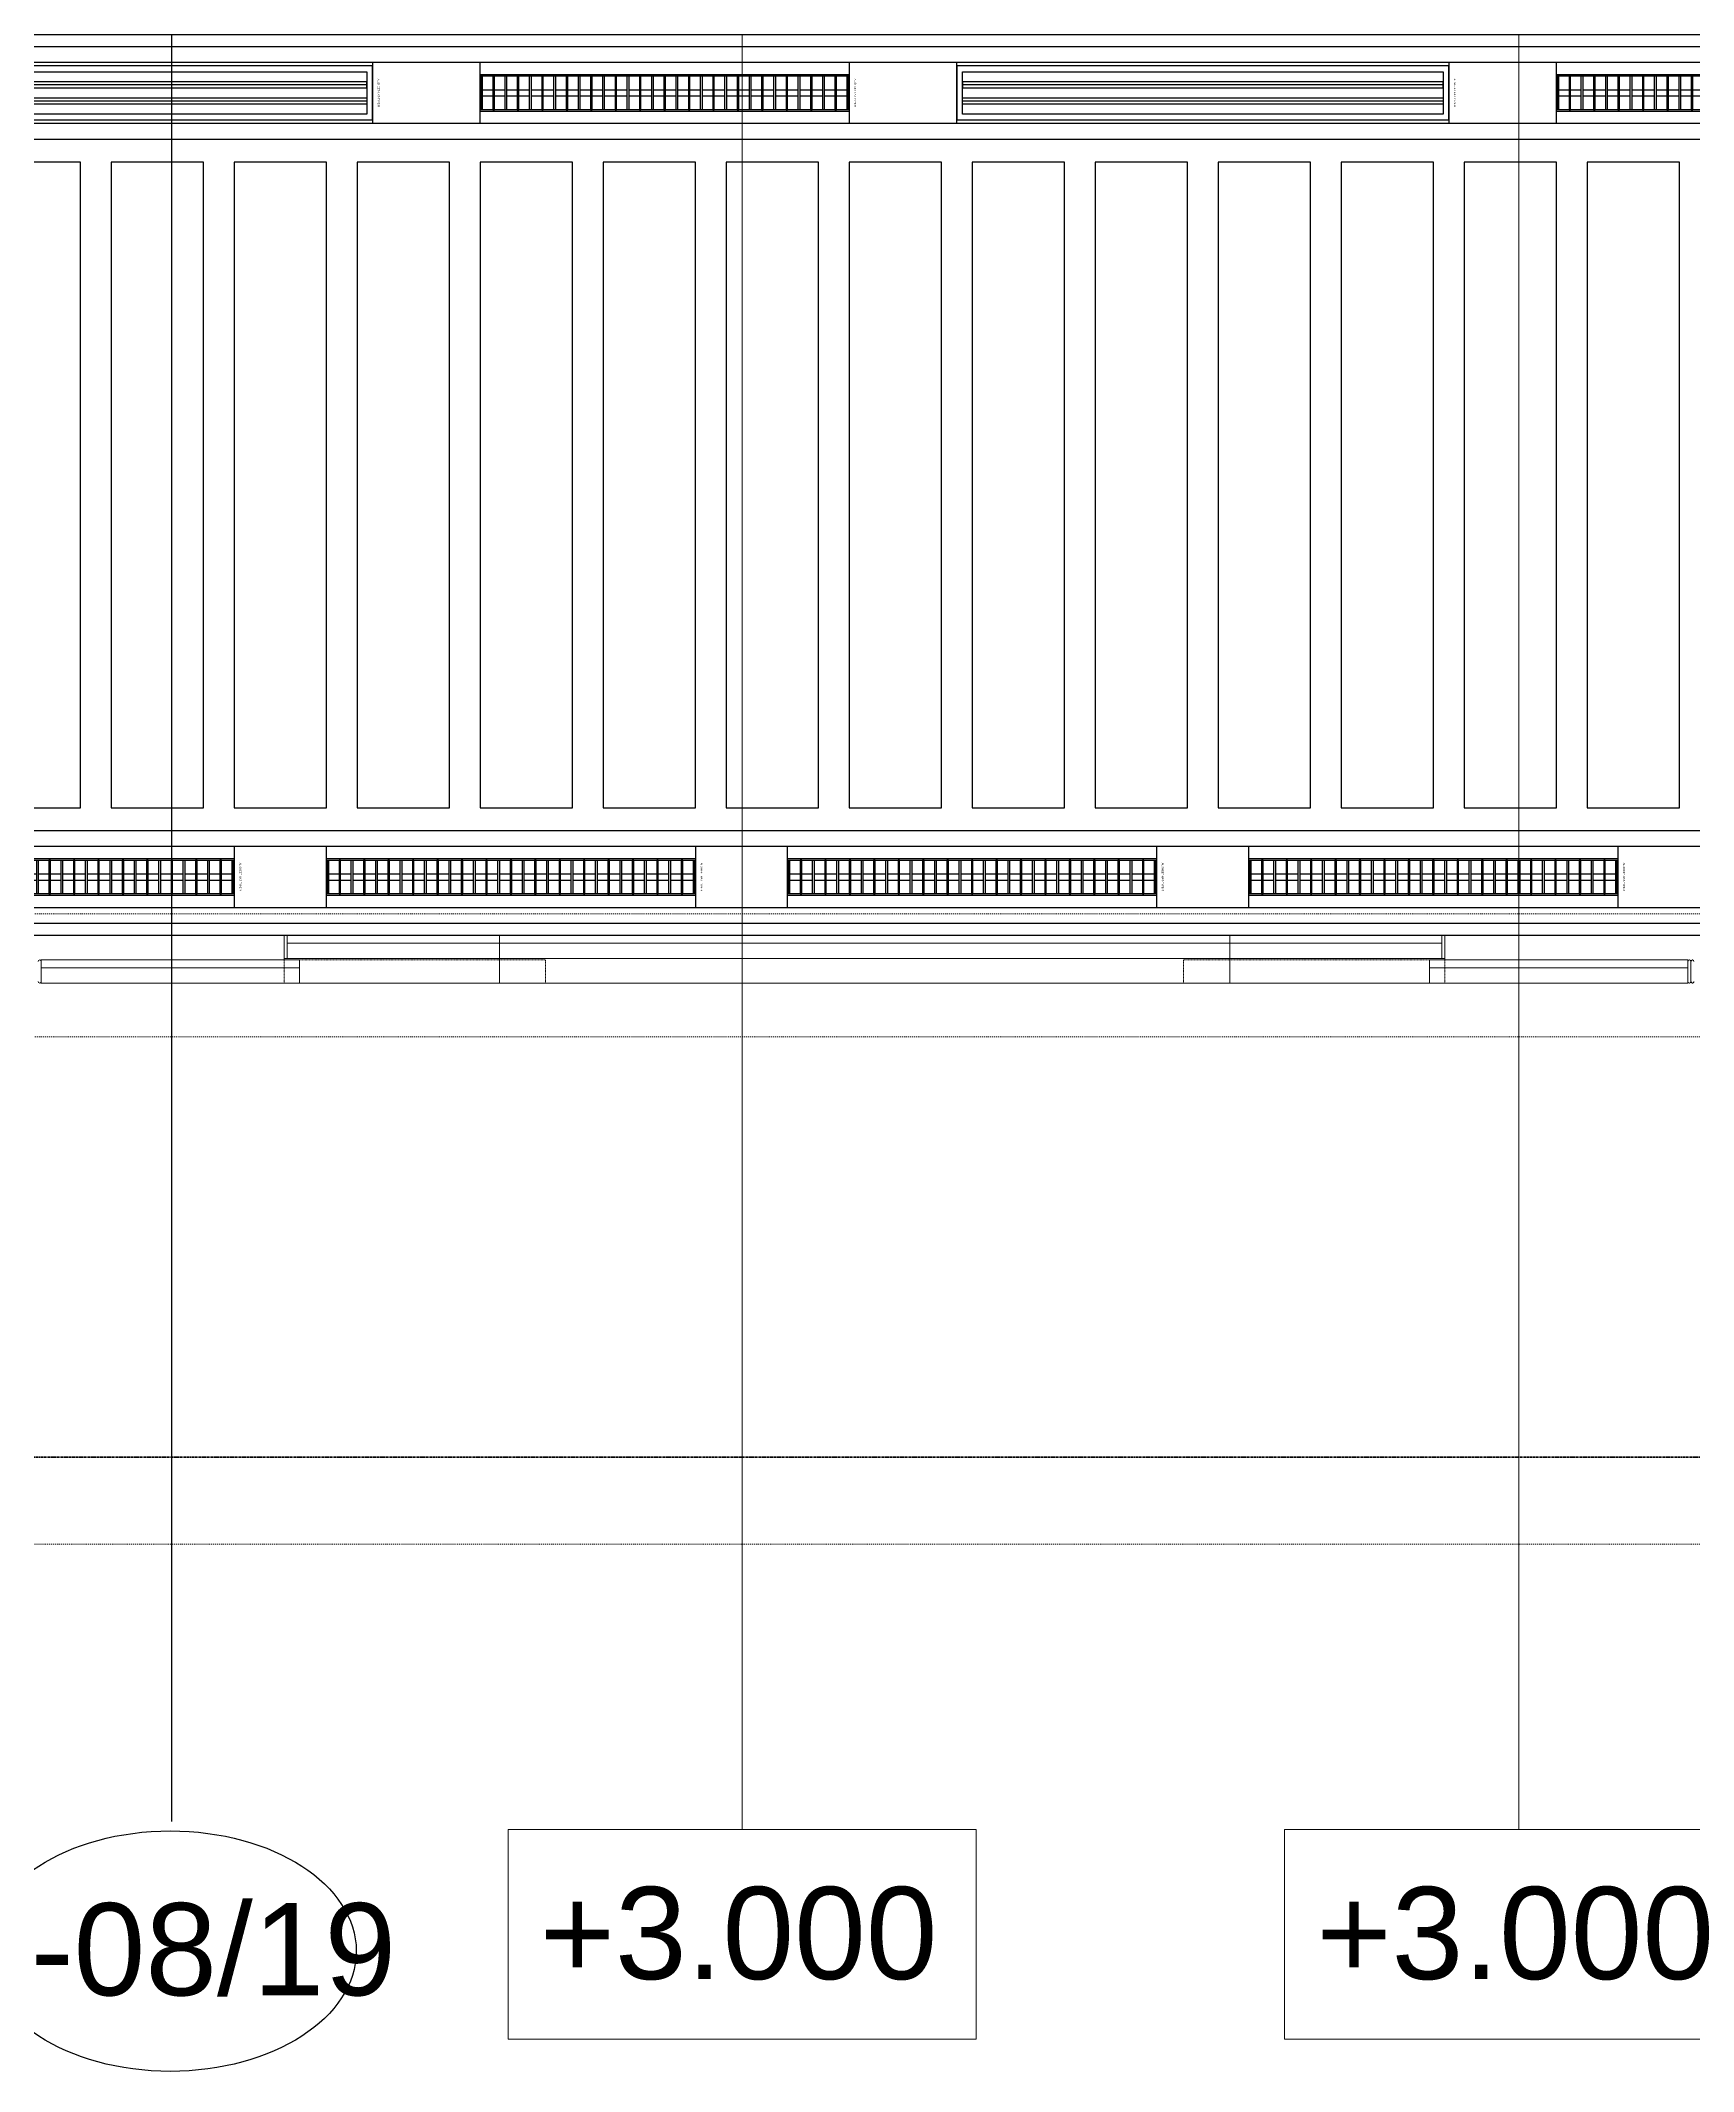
# Model space of a CAD drawing. Header units: millimetres. Extents: x -853228 to -744682, y -17776 to 32484.
# Drawn here: x -830362 to -824987, y -3595 to 3009 of the extents above; entities that cross this region are included whole.
import ezdxf
from ezdxf.enums import TextEntityAlignment as Align
from ezdxf.xclip import XClip

# ---------------------------------------------------------------- set-up
doc = ezdxf.new("R2010")
doc.units = ezdxf.units.MM
doc.header["$XCLIPFRAME"] = 0
for name, pattern in [('DASH', [6.35, 3.175, -3.175]), ('DPA_Grid _ Level 100', [10, 5.5, -1.6, 1.3, -1.6]), ('DPA_Hidden 500', [1.4, 0.8, -0.6])]:
    doc.linetypes.add(name, pattern=pattern)
for name, color, linetype in [('000 - WIPEOUT', 250, 'Continuous'), ('001 - ASCESSORIES', 251, 'Continuous'), ('008 - LIGHTING', 1, 'Continuous'), ('A04_TUBE SERIES', 2, 'Continuous'), ('A11_ALU.SOLID SHEET', 2, 'Continuous')]:
    doc.layers.add(name, color=color, linetype=linetype)
for name, color, linetype, lineweight in [('A-ANNO-NOTE', 3, 'Continuous', 25), ('A-GENM', 1, 'Continuous', 9), ('A-GENM-HDLN', 2, 'DPA_Hidden 500', 9), ('G-ANNO-SECL', 3, 'Continuous', 9), ('G-ANNO-TEXT', 3, 'Continuous', 9), ('Q-SPCQ', 2, 'Continuous', 9), ('Q-SPCQ-HDLN', 2, 'DASH', 9)]:
    doc.layers.add(name, color=color, linetype=linetype, lineweight=lineweight)
doc.styles.add('Arial_2', font='arial.ttf', dxfattribs={"height": 300})

# ---------------------------------------------------------------- blocks, each defined once
blk = doc.blocks.new('DPA_Speciality_PlatformScreenDoor - Length_135300-12767973-4281-01 ENLARGED LOWER PLATFORM LEVEL - REFLECTED CEILING PLAN - SHEET 2')
at = {"layer": 'A-GENM'}
for p, q in [((108462.5, -250), (108264.7, -250)), ((108264.7, -250), (108462.5, -250)), ((108357.5, -250), (108267.5, -250)), ((108267.5, -250), (108357.5, -250)), ((108367.5, -250), (108457.5, -250)), ((108457.5, -250), (108367.5, -250)), ((112837.5, -250), (113035.3, -250)), ((113035.3, -250), (112837.5, -250)), ((112932.5, -250), (112842.5, -250)), ((112842.5, -250), (112932.5, -250)), ((112942.5, -250), (113032.5, -250)), ((113032.5, -250), (112942.5, -250)), ((109015.3, -330), (109139.1, -330)), ((109025.9, -330), (109079, -330)), ((109075.4, -330), (109128.5, -330)), ((110615.3, -330), (110739.1, -330)), ((110625.9, -330), (110679, -330)), ((110675.4, -330), (110728.5, -330))]:
    blk.add_line(p, q, dxfattribs=at)
at = {"layer": 'A-GENM-HDLN'}
for p, q in [((108762.5, -175), (108762.5, -250)), ((108762.5, -175), (109612.5, -175)), ((109612.5, -250), (109612.5, -175)), ((111687.5, -250), (111687.5, -175)), ((112537.5, -175), (111687.5, -175)), ((112537.5, -175), (112537.5, -250)), ((108762.5, -250), (109612.5, -250)), ((112537.5, -250), (111687.5, -250))]:
    blk.add_line(p, q, dxfattribs=at)
at = {"layer": 'Q-SPCQ', "linetype": 'DASH', "lineweight": 9}
blk.add_line((61742.7, 1650), (132340.1, 1650), dxfattribs=at)
at = {"layer": 'Q-SPCQ'}
for p, q in [((107962.5, -245), (107962.5, -180)), ((107962.5, -180), (107962.5, -245)), ((107962.5, -180), (107962.5, -245)), ((107962.5, -245), (107962.5, -180)), ((108812.5, -175), (107972.5, -175)), ((107972.5, -175), (108812.5, -175)), ((107972.5, -175), (107972.5, -225)), ((107972.5, -175), (107972.5, -225)), ((107972.5, -245), (107972.5, -180)), ((107972.5, -180), (107972.5, -245)), ((108002.5, -175), (108782.5, -175)), ((108782.5, -175), (108002.5, -175)), ((108782.5, -175), (108002.5, -175)), ((108002.5, -175), (108782.5, -175)), ((108762.5, -175), (109462.5, -175)), ((108812.5, -225), (108812.5, -175)), ((108812.5, -175), (108812.5, -225)), ((109462.5, -175), (109462.5, -330)), ((109462.5, -175), (111837.5, -175)), ((109462.5, -330), (109462.5, -175)), ((109462.5, -200), (109462.5, -175.9)), ((109462.5, -175.9), (109462.5, -200)), ((111837.5, -175), (111837.5, -330)), ((111837.5, -175), (112537.5, -175)), ((111837.5, -330), (111837.5, -175)), ((111837.5, -200), (111837.5, -175.9)), ((111837.5, -175.9), (111837.5, -200)), ((112487.5, -175), (113327.5, -175)), ((113327.5, -175), (112487.5, -175)), ((112487.5, -175), (112487.5, -225)), ((112487.5, -225), (112487.5, -175)), ((113297.5, -175), (112517.5, -175)), ((112517.5, -175), (113297.5, -175)), ((112517.5, -175), (113297.5, -175)), ((113297.5, -175), (112517.5, -175)), ((113327.5, -225), (113327.5, -175)), ((113327.5, -225), (113327.5, -175)), ((113327.5, -180), (113327.5, -245)), ((113327.5, -245), (113327.5, -180)), ((107972.5, -225), (108812.5, -225)), ((108812.5, -225), (107972.5, -225)), ((107972.5, -250), (107972.5, -225)), ((107972.5, -225), (107972.5, -250)), ((108812.5, -225), (107972.5, -225)), ((107972.5, -225), (107972.5, -250)), ((107972.5, -250), (107972.5, -225)), ((107972.5, -225), (108812.5, -225)), ((108812.5, -225), (107972.5, -225)), ((107972.5, -225), (108812.5, -225)), ((107972.5, -250), (108812.5, -250)), ((108812.5, -250), (107972.5, -250)), ((107972.5, -250), (108812.5, -250)), ((108812.5, -250), (107972.5, -250)), ((108782.5, -225), (108002.5, -225)), ((108002.5, -225), (108782.5, -225)), ((108002.5, -225), (108782.5, -225)), ((108782.5, -225), (108002.5, -225)), ((108762.5, -225), (108022.5, -225)), ((108022.5, -225), (108762.5, -225)), ((108762.5, -225), (108022.5, -225)), ((108022.5, -225), (108762.5, -225)), ((108762.5, -250), (108022.5, -250)), ((108022.5, -250), (108762.5, -250)), ((108762.5, -250), (108022.5, -250)), ((108022.5, -250), (108762.5, -250)), ((108762.5, -305), (108762.5, -250)), ((108762.5, -250), (108762.5, -330)), ((108772.5, -255), (108762.5, -255)), ((108762.5, -255), (108762.5, -330)), ((108762.5, -330), (108762.5, -255)), ((108762.5, -255), (108772.5, -255)), ((108772.5, -330), (108772.5, -255)), ((108772.5, -255), (108772.5, -330)), ((109462.5, -255), (108772.5, -255)), ((108772.5, -255), (109462.5, -255)), ((108772.5, -255), (108772.5, -305)), ((108772.5, -255), (108772.5, -305)), ((108812.5, -225), (108812.5, -250)), ((108812.5, -225), (108812.5, -250)), ((108812.5, -250), (108812.5, -225)), ((108812.5, -225), (108812.5, -250)), ((108822.5, -255), (109402.5, -255)), ((109402.5, -255), (108822.5, -255)), ((109412.5, -255), (108822.5, -255)), ((108822.5, -255), (109412.5, -255)), ((109462.5, -305), (109462.5, -200)), ((109462.5, -200), (109462.5, -305)), ((111837.5, -255), (109462.5, -255)), ((109462.5, -255), (111837.5, -255)), ((109462.5, -255), (109462.5, -305)), ((109462.5, -255), (109462.5, -305)), ((109462.5, -305), (109462.5, -255)), ((109462.5, -255), (109462.5, -305)), ((111787.5, -255), (109512.5, -255)), ((109512.5, -255), (111787.5, -255)), ((109522.5, -255), (111777.5, -255)), ((111777.5, -255), (109522.5, -255)), ((111837.5, -305), (111837.5, -200)), ((111837.5, -200), (111837.5, -305)), ((111837.5, -255), (112527.5, -255)), ((112527.5, -255), (111837.5, -255)), ((111837.5, -255), (111837.5, -305)), ((111837.5, -305), (111837.5, -255)), ((111837.5, -305), (111837.5, -255)), ((111837.5, -255), (111837.5, -305)), ((111887.5, -255), (112477.5, -255)), ((112477.5, -255), (111887.5, -255)), ((112477.5, -255), (111897.5, -255)), ((111897.5, -255), (112477.5, -255)), ((113327.5, -225), (112487.5, -225)), ((112487.5, -225), (113327.5, -225)), ((112487.5, -250), (112487.5, -225)), ((112487.5, -250), (112487.5, -225)), ((113327.5, -225), (112487.5, -225)), ((112487.5, -225), (112487.5, -250)), ((112487.5, -250), (112487.5, -225)), ((112487.5, -225), (113327.5, -225)), ((112487.5, -225), (113327.5, -225)), ((113327.5, -225), (112487.5, -225)), ((113327.5, -250), (112487.5, -250)), ((112487.5, -250), (113327.5, -250)), ((112487.5, -250), (113327.5, -250)), ((113327.5, -250), (112487.5, -250)), ((112517.5, -225), (113297.5, -225)), ((113297.5, -225), (112517.5, -225)), ((113297.5, -225), (112517.5, -225)), ((112517.5, -225), (113297.5, -225)), ((112527.5, -255), (112527.5, -330)), ((112537.5, -255), (112527.5, -255)), ((112527.5, -255), (112537.5, -255)), ((112527.5, -330), (112527.5, -255)), ((112527.5, -305), (112527.5, -255)), ((112527.5, -305), (112527.5, -255)), ((112537.5, -225), (113277.5, -225)), ((113277.5, -225), (112537.5, -225)), ((112537.5, -225), (113277.5, -225)), ((113277.5, -225), (112537.5, -225)), ((112537.5, -250), (113277.5, -250)), ((113277.5, -250), (112537.5, -250)), ((112537.5, -250), (113277.5, -250)), ((113277.5, -250), (112537.5, -250)), ((112537.5, -330), (112537.5, -250)), ((112537.5, -250), (112537.5, -305)), ((112537.5, -330), (112537.5, -255)), ((112537.5, -255), (112537.5, -330)), ((113327.5, -225), (113327.5, -250)), ((113327.5, -250), (113327.5, -225)), ((113327.5, -250), (113327.5, -225)), ((113327.5, -225), (113327.5, -250)), ((108762.5, -329.1), (108762.5, -305)), ((108762.5, -330), (109462.5, -330)), ((108762.5, -330), (108772.5, -330)), ((108772.5, -330), (108762.5, -330)), ((109462.5, -305), (108772.5, -305)), ((108772.5, -305), (109452.5, -305)), ((108772.5, -305), (108772.5, -330)), ((108772.5, -305), (108772.5, -330)), ((108772.5, -305), (109452.5, -305)), ((109452.5, -305), (108772.5, -305)), ((108772.5, -330), (108772.5, -305)), ((108772.5, -305), (108772.5, -330)), ((109462.5, -305), (108772.5, -305)), ((108772.5, -305), (109462.5, -305)), ((109452.5, -330), (108772.5, -330)), ((108772.5, -330), (109462.5, -330)), ((108772.5, -330), (109452.5, -330)), ((109452.5, -330), (108772.5, -330)), ((109402.5, -305), (108822.5, -305)), ((108822.5, -305), (109402.5, -305)), ((109402.5, -305), (108822.5, -305)), ((108822.5, -305), (109402.5, -305)), ((109412.5, -305), (108822.5, -305)), ((108822.5, -305), (109412.5, -305)), ((108822.5, -305), (109402.5, -305)), ((109402.5, -305), (108822.5, -305)), ((109402.5, -330), (108822.5, -330)), ((108822.5, -330), (109402.5, -330)), ((109402.5, -330), (108822.5, -330)), ((108822.5, -330), (109402.5, -330)), ((109452.5, -305), (109462.5, -305)), ((109462.5, -330), (109452.5, -330)), ((109462.5, -329.1), (109462.5, -305)), ((111837.5, -305), (109462.5, -305)), ((109462.5, -305), (109472.5, -305)), ((109462.5, -330), (109462.5, -305)), ((109462.5, -305), (109462.5, -330)), ((111837.5, -305), (109462.5, -305)), ((109462.5, -305), (111837.5, -305)), ((109462.5, -305), (109462.5, -329.1)), ((109462.5, -330), (109462.5, -305)), ((109462.5, -305), (109462.5, -330)), ((109462.5, -330), (111837.5, -330)), ((109472.5, -330), (109462.5, -330)), ((109462.5, -330), (111837.5, -330)), ((109472.5, -305), (111827.5, -305)), ((109472.5, -305), (111827.5, -305)), ((111827.5, -305), (109472.5, -305)), ((111827.5, -330), (109472.5, -330)), ((109472.5, -330), (111827.5, -330)), ((111827.5, -330), (109472.5, -330)), ((111787.5, -305), (109512.5, -305)), ((109512.5, -305), (111787.5, -305)), ((111777.5, -305), (109522.5, -305)), ((109522.5, -305), (111777.5, -305)), ((111777.5, -305), (109522.5, -305)), ((109522.5, -305), (111777.5, -305)), ((109522.5, -305), (111777.5, -305)), ((111777.5, -305), (109522.5, -305)), ((111777.5, -330), (109522.5, -330)), ((109522.5, -330), (111777.5, -330)), ((111777.5, -330), (109522.5, -330)), ((109522.5, -330), (111777.5, -330)), ((111827.5, -305), (111837.5, -305)), ((111837.5, -330), (111827.5, -330)), ((111837.5, -329.1), (111837.5, -305)), ((111837.5, -305), (111847.5, -305)), ((112527.5, -305), (111837.5, -305)), ((111837.5, -305), (111837.5, -330)), ((111837.5, -330), (111837.5, -305)), ((111837.5, -305), (112527.5, -305)), ((112527.5, -305), (111837.5, -305)), ((111837.5, -305), (111837.5, -329.1)), ((111837.5, -330), (111837.5, -305)), ((111837.5, -305), (111837.5, -330)), ((111837.5, -330), (112537.5, -330)), ((111837.5, -330), (112527.5, -330)), ((111847.5, -330), (111837.5, -330)), ((111847.5, -305), (112527.5, -305)), ((112527.5, -305), (111847.5, -305)), ((111847.5, -305), (112527.5, -305)), ((112527.5, -330), (111847.5, -330)), ((112527.5, -330), (111847.5, -330)), ((111847.5, -330), (112527.5, -330)), ((111887.5, -305), (112477.5, -305)), ((112477.5, -305), (111887.5, -305)), ((111897.5, -305), (112477.5, -305)), ((112477.5, -305), (111897.5, -305)), ((111897.5, -305), (112477.5, -305)), ((112477.5, -305), (111897.5, -305)), ((112477.5, -305), (111897.5, -305)), ((111897.5, -305), (112477.5, -305)), ((111897.5, -330), (112477.5, -330)), ((112477.5, -330), (111897.5, -330)), ((111897.5, -330), (112477.5, -330)), ((112477.5, -330), (111897.5, -330)), ((112527.5, -330), (112527.5, -305)), ((112527.5, -330), (112527.5, -305)), ((112527.5, -305), (112527.5, -330)), ((112527.5, -330), (112527.5, -305)), ((112527.5, -330), (112537.5, -330)), ((112537.5, -330), (112527.5, -330)), ((112537.5, -305), (112537.5, -329.1))]:
    blk.add_line(p, q, dxfattribs=at)
for centre, start, end in [((107957.5, -180), 0, 180), ((107957.5, -180), 60, 120), ((107957.5, -180), 360, 30), ((107967.5, -180), 0, 180), ((107967.5, -180), 150, 180), ((107967.5, -180), 60, 120), ((107967.5, -180), 0, 45), ((113332.5, -180), 0, 180), ((113332.5, -180), 135, 180), ((107957.5, -245), 180, 0), ((107957.5, -245), 240, 300), ((107957.5, -245), 330, 0), ((107967.5, -245), 180, 210), ((107967.5, -245), 180, 360), ((107967.5, -245), 240, 300), ((107967.5, -245), 330, 360), ((113332.5, -245), 180, 210), ((113332.5, -245), 180, 0)]:
    blk.add_arc(centre, 5, start, end, dxfattribs=at)
at = {"layer": 'Q-SPCQ-HDLN'}
for p, q in [((132340.1, 0), (61742.7, 0)), ((132340.1, -330), (61742.7, -330)), ((132340.1, -400), (61742.7, -400))]:
    blk.add_line(p, q, dxfattribs=at)
blk = doc.blocks.new('Ceiling Tags - Ceiling Tags-9510765-4281-01 ENLARGED LOWER PLATFORM LEVEL - REFLECTED CEILING PLAN - SHEET 2')
at = {"layer": 'A-ANNO-NOTE'}
blk.add_ellipse((0, 0), major_axis=(6.049, 0), ratio=0.646436, dxfattribs=at)
blk = doc.blocks.new('DPA_Speciality_PlatformScreenDoor - Length_135300-12767973-4180-01 LOWER PLATFORM LEVEL - REFLECTED CEILING PLAN')
at = {"layer": 'A-GENM'}
for p, q in [((108357.5, -250), (108267.5, -250)), ((108267.5, -250), (108357.5, -250)), ((108462.5, -250), (108272.4, -250)), ((108272.4, -250), (108462.5, -250)), ((108367.5, -250), (108457.5, -250)), ((108457.5, -250), (108367.5, -250)), ((112837.5, -250), (113027.6, -250)), ((113027.6, -250), (112837.5, -250)), ((112932.5, -250), (112842.5, -250)), ((112842.5, -250), (112932.5, -250)), ((112942.5, -250), (113032.5, -250)), ((113032.5, -250), (112942.5, -250)), ((109015.3, -330), (109139.1, -330)), ((109025.9, -330), (109079, -330)), ((109075.4, -330), (109128.5, -330)), ((110615.3, -330), (110739.1, -330)), ((110625.9, -330), (110679, -330)), ((110675.4, -330), (110728.5, -330))]:
    blk.add_line(p, q, dxfattribs=at)
at = {"layer": 'A-GENM-HDLN'}
for p, q in [((108762.5, -175), (108762.5, -250)), ((108762.5, -175), (109612.5, -175)), ((109612.5, -250), (109612.5, -175)), ((111687.5, -250), (111687.5, -175)), ((112537.5, -175), (111687.5, -175)), ((112537.5, -175), (112537.5, -250)), ((108762.5, -250), (109612.5, -250)), ((112537.5, -250), (111687.5, -250))]:
    blk.add_line(p, q, dxfattribs=at)
at = {"layer": 'Q-SPCQ', "linetype": 'DASH'}
blk.add_line((1000, 1650), (134300, 1650), dxfattribs=at)
at = {"layer": 'Q-SPCQ'}
for p, q in [((107962.5, -245), (107962.5, -180)), ((107962.5, -180), (107962.5, -245)), ((107962.5, -180), (107962.5, -245)), ((107962.5, -245), (107962.5, -180)), ((108812.5, -175), (107972.5, -175)), ((107972.5, -175), (108812.5, -175)), ((107972.5, -175), (107972.5, -225)), ((107972.5, -175), (107972.5, -225)), ((107972.5, -245), (107972.5, -180)), ((107972.5, -180), (107972.5, -245)), ((108002.5, -175), (108782.5, -175)), ((108782.5, -175), (108002.5, -175)), ((108782.5, -175), (108002.5, -175)), ((108002.5, -175), (108782.5, -175)), ((108762.5, -175), (109462.5, -175)), ((108812.5, -225), (108812.5, -175)), ((108812.5, -175), (108812.5, -225)), ((109462.5, -175), (109462.5, -330)), ((109462.5, -175), (111837.5, -175)), ((109462.5, -330), (109462.5, -175)), ((109462.5, -200), (109462.5, -187.5)), ((109462.5, -187.5), (109462.5, -200)), ((111837.5, -175), (111837.5, -330)), ((111837.5, -175), (112537.5, -175)), ((111837.5, -330), (111837.5, -175)), ((111837.5, -200), (111837.5, -187.5)), ((111837.5, -187.5), (111837.5, -200)), ((112487.5, -175), (113327.5, -175)), ((113327.5, -175), (112487.5, -175)), ((112487.5, -175), (112487.5, -225)), ((112487.5, -225), (112487.5, -175)), ((113297.5, -175), (112517.5, -175)), ((112517.5, -175), (113297.5, -175)), ((112517.5, -175), (113297.5, -175)), ((113297.5, -175), (112517.5, -175)), ((113327.5, -225), (113327.5, -175)), ((113327.5, -225), (113327.5, -175)), ((113327.5, -180), (113327.5, -245)), ((113327.5, -245), (113327.5, -180)), ((107972.5, -225), (108812.5, -225)), ((108812.5, -225), (107972.5, -225)), ((107972.5, -250), (107972.5, -225)), ((107972.5, -225), (107972.5, -250)), ((108812.5, -225), (107972.5, -225)), ((107972.5, -225), (107972.5, -250)), ((107972.5, -250), (107972.5, -225)), ((107972.5, -225), (108812.5, -225)), ((108812.5, -225), (107972.5, -225)), ((107972.5, -225), (108812.5, -225)), ((107972.5, -250), (108812.5, -250)), ((108812.5, -250), (107972.5, -250)), ((107972.5, -250), (108812.5, -250)), ((108812.5, -250), (107972.5, -250)), ((108782.5, -225), (108002.5, -225)), ((108002.5, -225), (108782.5, -225)), ((108002.5, -225), (108782.5, -225)), ((108782.5, -225), (108002.5, -225)), ((108762.5, -225), (108022.5, -225)), ((108022.5, -225), (108762.5, -225)), ((108762.5, -225), (108022.5, -225)), ((108022.5, -225), (108762.5, -225)), ((108762.5, -250), (108022.5, -250)), ((108022.5, -250), (108762.5, -250)), ((108762.5, -250), (108022.5, -250)), ((108022.5, -250), (108762.5, -250)), ((108762.5, -305), (108762.5, -250)), ((108762.5, -250), (108762.5, -330)), ((108772.5, -255), (108762.5, -255)), ((108762.5, -255), (108762.5, -330)), ((108762.5, -330), (108762.5, -255)), ((108762.5, -255), (108772.5, -255)), ((108772.5, -330), (108772.5, -255)), ((108772.5, -255), (108772.5, -330)), ((109462.5, -255), (108772.5, -255)), ((108772.5, -255), (109462.5, -255)), ((108772.5, -255), (108772.5, -305)), ((108772.5, -255), (108772.5, -305)), ((108812.5, -225), (108812.5, -250)), ((108812.5, -225), (108812.5, -250)), ((108812.5, -250), (108812.5, -225)), ((108812.5, -225), (108812.5, -250)), ((108822.5, -255), (109402.5, -255)), ((109402.5, -255), (108822.5, -255)), ((109412.5, -255), (108822.5, -255)), ((108822.5, -255), (109412.5, -255)), ((109462.5, -305), (109462.5, -200)), ((109462.5, -200), (109462.5, -305)), ((111837.5, -255), (109462.5, -255)), ((109462.5, -255), (111837.5, -255)), ((109462.5, -255), (109462.5, -305)), ((109462.5, -255), (109462.5, -305)), ((109462.5, -305), (109462.5, -255)), ((109462.5, -255), (109462.5, -305)), ((111787.5, -255), (109512.5, -255)), ((109512.5, -255), (111787.5, -255)), ((109522.5, -255), (111777.5, -255)), ((111777.5, -255), (109522.5, -255)), ((111837.5, -305), (111837.5, -200)), ((111837.5, -200), (111837.5, -305)), ((111837.5, -255), (112527.5, -255)), ((112527.5, -255), (111837.5, -255)), ((111837.5, -255), (111837.5, -305)), ((111837.5, -305), (111837.5, -255)), ((111837.5, -305), (111837.5, -255)), ((111837.5, -255), (111837.5, -305)), ((111887.5, -255), (112477.5, -255)), ((112477.5, -255), (111887.5, -255)), ((112477.5, -255), (111897.5, -255)), ((111897.5, -255), (112477.5, -255)), ((113327.5, -225), (112487.5, -225)), ((112487.5, -225), (113327.5, -225)), ((112487.5, -250), (112487.5, -225)), ((112487.5, -250), (112487.5, -225)), ((113327.5, -225), (112487.5, -225)), ((112487.5, -225), (112487.5, -250)), ((112487.5, -250), (112487.5, -225)), ((112487.5, -225), (113327.5, -225)), ((112487.5, -225), (113327.5, -225)), ((113327.5, -225), (112487.5, -225)), ((113327.5, -250), (112487.5, -250)), ((112487.5, -250), (113327.5, -250)), ((112487.5, -250), (113327.5, -250)), ((113327.5, -250), (112487.5, -250)), ((112517.5, -225), (113297.5, -225)), ((113297.5, -225), (112517.5, -225)), ((113297.5, -225), (112517.5, -225)), ((112517.5, -225), (113297.5, -225)), ((112527.5, -255), (112527.5, -330)), ((112537.5, -255), (112527.5, -255)), ((112527.5, -255), (112537.5, -255)), ((112527.5, -330), (112527.5, -255)), ((112527.5, -305), (112527.5, -255)), ((112527.5, -305), (112527.5, -255)), ((112537.5, -225), (113277.5, -225)), ((113277.5, -225), (112537.5, -225)), ((112537.5, -225), (113277.5, -225)), ((113277.5, -225), (112537.5, -225)), ((112537.5, -250), (113277.5, -250)), ((113277.5, -250), (112537.5, -250)), ((112537.5, -250), (113277.5, -250)), ((113277.5, -250), (112537.5, -250)), ((112537.5, -330), (112537.5, -250)), ((112537.5, -250), (112537.5, -305)), ((112537.5, -330), (112537.5, -255)), ((112537.5, -255), (112537.5, -330)), ((113327.5, -225), (113327.5, -250)), ((113327.5, -250), (113327.5, -225)), ((113327.5, -250), (113327.5, -225)), ((113327.5, -225), (113327.5, -250)), ((108762.5, -317.5), (108762.5, -305)), ((108762.5, -330), (109462.5, -330)), ((108762.5, -330), (108772.5, -330)), ((108772.5, -330), (108762.5, -330)), ((109462.5, -305), (108772.5, -305)), ((108772.5, -305), (109452.5, -305)), ((108772.5, -305), (108772.5, -330)), ((108772.5, -305), (108772.5, -330)), ((108772.5, -305), (109452.5, -305)), ((109452.5, -305), (108772.5, -305)), ((108772.5, -330), (108772.5, -305)), ((108772.5, -305), (108772.5, -330)), ((109462.5, -305), (108772.5, -305)), ((108772.5, -305), (109462.5, -305)), ((109452.5, -330), (108772.5, -330)), ((108772.5, -330), (109462.5, -330)), ((108772.5, -330), (109452.5, -330)), ((109452.5, -330), (108772.5, -330)), ((109402.5, -305), (108822.5, -305)), ((108822.5, -305), (109402.5, -305)), ((109402.5, -305), (108822.5, -305)), ((108822.5, -305), (109402.5, -305)), ((109412.5, -305), (108822.5, -305)), ((108822.5, -305), (109412.5, -305)), ((108822.5, -305), (109402.5, -305)), ((109402.5, -305), (108822.5, -305)), ((109402.5, -330), (108822.5, -330)), ((108822.5, -330), (109402.5, -330)), ((109402.5, -330), (108822.5, -330)), ((108822.5, -330), (109402.5, -330)), ((109452.5, -305), (109462.5, -305)), ((109462.5, -330), (109452.5, -330)), ((109462.5, -317.5), (109462.5, -305)), ((111837.5, -305), (109462.5, -305)), ((109462.5, -305), (109472.5, -305)), ((109462.5, -330), (109462.5, -305)), ((109462.5, -305), (109462.5, -330)), ((111837.5, -305), (109462.5, -305)), ((109462.5, -305), (111837.5, -305)), ((109462.5, -305), (109462.5, -317.5)), ((109462.5, -330), (109462.5, -305)), ((109462.5, -305), (109462.5, -330)), ((109462.5, -330), (111837.5, -330)), ((109472.5, -330), (109462.5, -330)), ((109462.5, -330), (111837.5, -330)), ((109472.5, -305), (111827.5, -305)), ((109472.5, -305), (111827.5, -305)), ((111827.5, -305), (109472.5, -305)), ((111827.5, -330), (109472.5, -330)), ((109472.5, -330), (111827.5, -330)), ((111827.5, -330), (109472.5, -330)), ((111787.5, -305), (109512.5, -305)), ((109512.5, -305), (111787.5, -305)), ((111777.5, -305), (109522.5, -305)), ((109522.5, -305), (111777.5, -305)), ((111777.5, -305), (109522.5, -305)), ((109522.5, -305), (111777.5, -305)), ((109522.5, -305), (111777.5, -305)), ((111777.5, -305), (109522.5, -305)), ((111777.5, -330), (109522.5, -330)), ((109522.5, -330), (111777.5, -330)), ((111777.5, -330), (109522.5, -330)), ((109522.5, -330), (111777.5, -330)), ((111827.5, -305), (111837.5, -305)), ((111837.5, -330), (111827.5, -330)), ((111837.5, -317.5), (111837.5, -305)), ((111837.5, -305), (111847.5, -305)), ((112527.5, -305), (111837.5, -305)), ((111837.5, -305), (111837.5, -330)), ((111837.5, -330), (111837.5, -305)), ((111837.5, -305), (112527.5, -305)), ((112527.5, -305), (111837.5, -305)), ((111837.5, -305), (111837.5, -317.5)), ((111837.5, -330), (111837.5, -305)), ((111837.5, -305), (111837.5, -330)), ((111837.5, -330), (112537.5, -330)), ((111837.5, -330), (112527.5, -330)), ((111847.5, -330), (111837.5, -330)), ((111847.5, -305), (112527.5, -305)), ((112527.5, -305), (111847.5, -305)), ((111847.5, -305), (112527.5, -305)), ((112527.5, -330), (111847.5, -330)), ((112527.5, -330), (111847.5, -330)), ((111847.5, -330), (112527.5, -330)), ((111887.5, -305), (112477.5, -305)), ((112477.5, -305), (111887.5, -305)), ((111897.5, -305), (112477.5, -305)), ((112477.5, -305), (111897.5, -305)), ((111897.5, -305), (112477.5, -305)), ((112477.5, -305), (111897.5, -305)), ((112477.5, -305), (111897.5, -305)), ((111897.5, -305), (112477.5, -305)), ((111897.5, -330), (112477.5, -330)), ((112477.5, -330), (111897.5, -330)), ((111897.5, -330), (112477.5, -330)), ((112477.5, -330), (111897.5, -330)), ((112527.5, -330), (112527.5, -305)), ((112527.5, -330), (112527.5, -305)), ((112527.5, -305), (112527.5, -330)), ((112527.5, -330), (112527.5, -305)), ((112527.5, -330), (112537.5, -330)), ((112537.5, -330), (112527.5, -330)), ((112537.5, -305), (112537.5, -317.5))]:
    blk.add_line(p, q, dxfattribs=at)
for centre, start, end in [((107957.5, -180), 360, 180), ((107957.5, -180), 0, 180), ((107967.5, -180), 0, 180), ((107967.5, -180), 0, 180), ((113332.5, -180), 0, 180), ((113332.5, -180), 0, 180), ((107957.5, -245), 180, 360), ((107957.5, -245), 180, 0), ((107967.5, -245), 180, 360), ((107967.5, -245), 180, 360), ((113332.5, -245), 180, 360), ((113332.5, -245), 180, 0)]:
    blk.add_arc(centre, 5, start, end, dxfattribs=at)
at = {"layer": 'Q-SPCQ-HDLN'}
for p, q in [((135200, 0), (-100, 0)), ((135200, -330), (-100, -330)), ((135200, -400), (-100, -400))]:
    blk.add_line(p, q, dxfattribs=at)
blk = doc.blocks.new('C-1-PP19-AR-4180-01-B_20250908-040939_EXDOWNLIGHT')
at = {"layer": 'Q-SPCQ', "rotation": 180}
blk.add_blockref('DPA_Speciality_PlatformScreenDoor - Length_135300-12767973-4180-01 LOWER PLATFORM LEVEL - REFLECTED CEILING PLAN', (27650, -3810), dxfattribs=at)
blk = doc.blocks.new('*U880')
at = {"layer": 'A11_ALU.SOLID SHEET', "color": 0}
blk.add_lwpolyline([(350, -98.8), (350, 98.8), (0, 98.8), (0, -98.8)], close=True, dxfattribs=at)
at = {"layer": 'Defpoints', "color": 250}
blk.add_point((0, 0), dxfattribs=at)
blk.add_text('AL.SHEET-HAT-TYPE-R', height=6, rotation=270, dxfattribs=at).set_placement((15, 0), align=Align.BOTTOM_CENTER)
blk = doc.blocks.new('*U629')
at = {"layer": '001 - ASCESSORIES', "color": 0, "linetype": 'ByBlock'}
blk.add_lwpolyline([(800, 87.5), (-800, 87.5), (-800, -87.5), (800, -87.5)], close=True, dxfattribs=at)
at = {"layer": '001 - ASCESSORIES', "linetype": 'ByBlock'}
for points in [[(-781.5, 69), (781.5, 69), (781.5, -69), (-781.5, -69)], [(781.5, 36.3), (-781.5, 36.3), (-781.5, 16.3), (781.5, 16.3)], [(-781.5, -16.3), (781.5, -16.3), (781.5, -36.3), (-781.5, -36.3)]]:
    blk.add_lwpolyline(points, close=True, dxfattribs=at)
for points in [[(781.5, 26.3), (-781.5, 26.3)], [(-781.5, -26.3), (781.5, -26.3)]]:
    blk.add_lwpolyline(points, dxfattribs=at)
blk = doc.blocks.new('*U627')
at = {"color": 1}
blk.add_wipeout([(600, -60), (-600, -60), (-600, 60), (600, 60)], dxfattribs=at).dxf.layer = '000 - WIPEOUT'
at = {"layer": '001 - ASCESSORIES', "color": 0}
blk.add_lwpolyline([(600, -60), (-600, -60), (-600, 60), (600, 60)], close=True, dxfattribs=at)
at = {"layer": '001 - ASCESSORIES'}
for points in [[(-593.5, -55), (-598.5, -55), (-598.5, 55), (-593.5, 55)], [(595, -55), (-595, -55), (-595, 55), (595, 55)], [(-558.8, -55), (-553.8, -55), (-553.8, 55), (-558.8, 55)], [(-514, -55), (-519, -55), (-519, 55), (-514, 55)], [(-479.3, -55), (-474.3, -55), (-474.3, 55), (-479.3, 55)], [(-434.6, -55), (-439.6, -55), (-439.6, 55), (-434.6, 55)], [(-399.8, -55), (-394.8, -55), (-394.8, 55), (-399.8, 55)], [(-355.1, -55), (-360.1, -55), (-360.1, 55), (-355.1, 55)], [(-320.4, -55), (-315.4, -55), (-315.4, 55), (-320.4, 55)], [(-275.6, -55), (-280.6, -55), (-280.6, 55), (-275.6, 55)], [(-240.9, -55), (-235.9, -55), (-235.9, 55), (-240.9, 55)], [(-196.2, -55), (-201.2, -55), (-201.2, 55), (-196.2, 55)], [(-161.4, -55), (-156.4, -55), (-156.4, 55), (-161.4, 55)], [(-116.7, -55), (-121.7, -55), (-121.7, 55), (-116.7, 55)], [(-82, -55), (-77, -55), (-77, 55), (-82, 55)], [(-37.2, -55), (-42.2, -55), (-42.2, 55), (-37.2, 55)], [(-2.5, -55), (2.5, -55), (2.5, 55), (-2.5, 55)], [(42.2, -55), (37.2, -55), (37.2, 55), (42.2, 55)], [(77, -55), (82, -55), (82, 55), (77, 55)], [(121.7, -55), (116.7, -55), (116.7, 55), (121.7, 55)], [(156.4, -55), (161.4, -55), (161.4, 55), (156.4, 55)], [(201.2, -55), (196.2, -55), (196.2, 55), (201.2, 55)], [(235.9, -55), (240.9, -55), (240.9, 55), (235.9, 55)], [(280.6, -55), (275.6, -55), (275.6, 55), (280.6, 55)], [(315.4, -55), (320.4, -55), (320.4, 55), (315.4, 55)], [(360.1, -55), (355.1, -55), (355.1, 55), (360.1, 55)], [(394.8, -55), (399.8, -55), (399.8, 55), (394.8, 55)], [(439.6, -55), (434.6, -55), (434.6, 55), (439.6, 55)], [(474.3, -55), (479.3, -55), (479.3, 55), (474.3, 55)], [(519, -55), (514, -55), (514, 55), (519, 55)], [(553.8, -55), (558.8, -55), (558.8, 55), (553.8, 55)], [(598.5, -55), (593.5, -55), (593.5, 55), (598.5, 55)]]:
    blk.add_lwpolyline(points, close=True, dxfattribs=at)
for points in [[(-593.5, 10), (-558.8, 10)], [(-553.8, 10), (-519, 10)], [(-514, 10), (-479.3, 10)], [(-474.3, 10), (-439.6, 10)], [(-434.6, 10), (-399.8, 10)], [(-394.8, 10), (-360.1, 10)], [(-355.1, 10), (-320.4, 10)], [(-315.4, 10), (-280.6, 10)], [(-275.6, 10), (-240.9, 10)], [(-235.9, 10), (-201.2, 10)], [(-196.2, 10), (-161.4, 10)], [(-156.4, 10), (-121.7, 10)], [(-116.7, 10), (-82, 10)], [(-77, 10), (-42.2, 10)], [(-37.2, 10), (-2.5, 10)], [(2.5, 10), (37.2, 10)], [(42.2, 10), (77, 10)], [(82, 10), (116.7, 10)], [(121.7, 10), (156.4, 10)], [(161.4, 10), (196.2, 10)], [(201.2, 10), (235.9, 10)], [(240.9, 10), (275.6, 10)], [(280.6, 10), (315.4, 10)], [(320.4, 10), (355.1, 10)], [(360.1, 10), (394.8, 10)], [(399.8, 10), (434.6, 10)], [(439.6, 10), (474.3, 10)], [(479.3, 10), (514, 10)], [(519, 10), (553.8, 10)], [(558.8, 10), (593.5, 10)], [(-593.5, -10), (-558.8, -10)], [(-553.8, -10), (-519, -10)], [(-514, -10), (-479.3, -10)], [(-474.3, -10), (-439.6, -10)], [(-434.6, -10), (-399.8, -10)], [(-394.8, -10), (-360.1, -10)], [(-355.1, -10), (-320.4, -10)], [(-315.4, -10), (-280.6, -10)], [(-275.6, -10), (-240.9, -10)], [(-235.9, -10), (-201.2, -10)], [(-196.2, -10), (-161.4, -10)], [(-156.4, -10), (-121.7, -10)], [(-116.7, -10), (-82, -10)], [(-77, -10), (-42.2, -10)], [(-37.2, -10), (-2.5, -10)], [(2.5, -10), (37.2, -10)], [(42.2, -10), (77, -10)], [(82, -10), (116.7, -10)], [(121.7, -10), (156.4, -10)], [(161.4, -10), (196.2, -10)], [(201.2, -10), (235.9, -10)], [(240.9, -10), (275.6, -10)], [(280.6, -10), (315.4, -10)], [(320.4, -10), (355.1, -10)], [(360.1, -10), (394.8, -10)], [(399.8, -10), (434.6, -10)], [(439.6, -10), (474.3, -10)], [(479.3, -10), (514, -10)], [(519, -10), (553.8, -10)], [(558.8, -10), (593.5, -10)]]:
    blk.add_lwpolyline(points, dxfattribs=at)
blk = doc.blocks.new('*U882')
blk.add_attdef('EXTR.OVL-LENGTH_', (-25, -59.1), '', height=5)
blk.add_wipeout([(-25, 0), (25, 0), (25, 67400), (-25, 67400)]).dxf.layer = '000 - WIPEOUT'
at = {"layer": 'A04_TUBE SERIES', "color": 0}
blk.add_lwpolyline([(-25, 0), (25, 0), (25, 67400), (-25, 67400)], close=True, dxfattribs=at)
blk = doc.blocks.new('*U883')
blk.add_attdef('EXTR.OVL-LENGTH_', (-25, -59.1), '', height=5)
blk.add_wipeout([(-25, 0), (25, 0), (25, 67400), (-25, 67400)]).dxf.layer = '000 - WIPEOUT'
at = {"layer": 'A04_TUBE SERIES', "color": 0}
blk.add_lwpolyline([(-25, 0), (25, 0), (25, 67400), (-25, 67400)], close=True, dxfattribs=at)
blk = doc.blocks.new('*U881')
at = {"layer": 'A11_ALU.SOLID SHEET', "color": 0}
blk.add_lwpolyline([(300, -98.8), (300, 98.8), (0, 98.8), (0, -98.8)], close=True, dxfattribs=at)
at = {"layer": 'Defpoints', "color": 250}
blk.add_point((0, 0), dxfattribs=at)
blk.add_text('AL.SHEET-HAT-TYPE-R', height=6, rotation=270, dxfattribs=at).set_placement((15, 0), align=Align.BOTTOM_CENTER)
blk = doc.blocks.new('*U884')
blk.add_attdef('EXTR.OVL-LENGTH_', (-25, -59.1), '', height=5)
blk.add_wipeout([(-25, 0), (25, 0), (25, 67400), (-25, 67400)]).dxf.layer = '000 - WIPEOUT'
at = {"layer": 'A04_TUBE SERIES', "color": 0}
blk.add_lwpolyline([(-25, 0), (25, 0), (25, 67400), (-25, 67400)], close=True, dxfattribs=at)
blk = doc.blocks.new('*U885')
blk.add_attdef('EXTR.OVL-LENGTH_', (-25, -59.1), '', height=5)
blk.add_wipeout([(-25, 0), (25, 0), (25, 67400), (-25, 67400)]).dxf.layer = '000 - WIPEOUT'
at = {"layer": 'A04_TUBE SERIES', "color": 0}
blk.add_lwpolyline([(-25, 0), (25, 0), (25, 67400), (-25, 67400)], close=True, dxfattribs=at)
blk = doc.blocks.new('*U891')
at = {"color": 3}
for points in [[(-1050, 12350), (1050, 12350), (1050, 12050), (-1050, 12050)], [(-1050, 11950), (1050, 11950), (1050, 11650), (-1050, 11650)], [(-1050, 11550), (1050, 11550), (1050, 11250), (-1050, 11250)], [(-1050, 11150), (1050, 11150), (1050, 10850), (-1050, 10850)], [(-1050, 10750), (1050, 10750), (1050, 10450), (-1050, 10450)], [(-1050, 10350), (1050, 10350), (1050, 10050), (-1050, 10050)], [(-1050, 9950), (1050, 9950), (1050, 9650), (-1050, 9650)], [(-1050, 9550), (1050, 9550), (1050, 9250), (-1050, 9250)], [(-1050, 9150), (1050, 9150), (1050, 8850), (-1050, 8850)], [(-1050, 8750), (1050, 8750), (1050, 8450), (-1050, 8450)], [(-1050, 8350), (1050, 8350), (1050, 8050), (-1050, 8050)], [(-1050, 7950), (1050, 7950), (1050, 7650), (-1050, 7650)], [(-1050, 7550), (1050, 7550), (1050, 7250), (-1050, 7250)], [(-1050, 7150), (1050, 7150), (1050, 6850), (-1050, 6850)]]:
    blk.add_wipeout(points, dxfattribs=at).dxf.layer = '000 - WIPEOUT'
at = {"layer": 'A11_ALU.SOLID SHEET', "color": 0, "linetype": 'ByBlock'}
for points in [[(-1050, 12050), (1050, 12050), (1050, 12350), (-1050, 12350)], [(-1050, 11650), (1050, 11650), (1050, 11950), (-1050, 11950)], [(-1050, 11250), (1050, 11250), (1050, 11550), (-1050, 11550)], [(-1050, 10850), (1050, 10850), (1050, 11150), (-1050, 11150)], [(-1050, 10450), (1050, 10450), (1050, 10750), (-1050, 10750)], [(-1050, 10050), (1050, 10050), (1050, 10350), (-1050, 10350)], [(-1050, 9650), (1050, 9650), (1050, 9950), (-1050, 9950)], [(-1050, 9250), (1050, 9250), (1050, 9550), (-1050, 9550)], [(-1050, 8850), (1050, 8850), (1050, 9150), (-1050, 9150)], [(-1050, 8450), (1050, 8450), (1050, 8750), (-1050, 8750)], [(-1050, 8050), (1050, 8050), (1050, 8350), (-1050, 8350)], [(-1050, 7650), (1050, 7650), (1050, 7950), (-1050, 7950)], [(-1050, 7250), (1050, 7250), (1050, 7550), (-1050, 7550)], [(-1050, 6850), (1050, 6850), (1050, 7150), (-1050, 7150)]]:
    blk.add_lwpolyline(points, close=True, dxfattribs=at)
blk = doc.blocks.new('*U986')
blk.add_lwpolyline([(-107450, -550), (27650, -550), (27650, -3480), (-107450, -3480)], close=True)
at = {"layer": '008 - LIGHTING'}
for p in [(-85400, -740), (-85400, -740), (-85400, -740), (-81900, -740), (-81900, -740), (-81900, -740)]:
    blk.add_blockref('*U629', p, dxfattribs=at)
at = {"layer": 'A11_ALU.SOLID SHEET', "color": 1}
for name, p in [('*U880', (-84600, -740)), ('*U880', (-83050, -740)), ('*U880', (-81100, -740)), ('*U881', (-85050, -3290)), ('*U881', (-83550, -3290)), ('*U881', (-82050, -3290)), ('*U881', (-80550, -3290))]:
    blk.add_blockref(name, p, dxfattribs=at)
at = {"layer": '008 - LIGHTING'}
for p in [(-83650, -740), (-80150, -740), (-85650, -3290), (-84150, -3290), (-82650, -3290), (-81150, -3290)]:
    blk.add_blockref('*U627', p, dxfattribs=at)
at = {"layer": 'A04_TUBE SERIES', "linetype": 'ByBlock', "rotation": 270}
for name, p in [('*U883', (-107350, -615)), ('*U882', (-107350, -865)), ('*U884', (-107350, -3165)), ('*U885', (-107350, -3415))]:
    blk.add_blockref(name, p, dxfattribs=at)
at = {"layer": 'A11_ALU.SOLID SHEET', "linetype": 'ByBlock', "rotation": 90}
blk.add_blockref('*U891', (-73500, -2015), dxfattribs=at)
at = {"layer": '008 - LIGHTING'}
for p in [(-83650, -740), (-80150, -740), (-85650, -3290), (-84150, -3290), (-82650, -3290), (-81150, -3290)]:
    blk.add_blockref('*U627', p, dxfattribs=at)
for p in [(-83650, -740), (-80150, -740), (-85650, -3290), (-84150, -3290), (-82650, -3290), (-81150, -3290)]:
    blk.add_blockref('*U627', p, dxfattribs=at)

msp = doc.modelspace()

# ---------------------------------------------------------------- linework, layer by layer
at = {"layer": 'G-ANNO-SECL', "linetype": 'DPA_Grid _ Level 100', "lineweight": 50}
msp.add_line((-851417.7, -1598.3), (-776474.5, -1598.3), dxfattribs=at)
at = {"layer": 'G-ANNO-TEXT', "color": 10, "flags": 128}
for points in [[(-827319.3, -3491.1), (-828841.7, -3491.1), (-828841.7, -2808.7), (-827319.3, -2808.7)], [(-824793.7, -3491.1), (-826316.1, -3491.1), (-826316.1, -2808.7), (-824793.7, -2808.7)]]:
    msp.add_lwpolyline(points, close=True, dxfattribs=at)

# ---------------------------------------------------------------- block references
ref = msp.add_blockref('*U986', (-744682.4, 3579))
XClip(ref).set_block_clipping_path([(-104690.1238047113, -9620.0077451946), (-34092.6543255158, 14393.0014498748)])
at = {"layer": 'A-ANNO-NOTE', "xscale": 100, "yscale": 100, "zscale": 100}
msp.add_blockref('Ceiling Tags - Ceiling Tags-9510765-4281-01 ENLARGED LOWER PLATFORM LEVEL - REFLECTED CEILING PLAN - SHEET 2', (-829940.2, -3204.4), dxfattribs=at)

# ---------------------------------------------------------------- texts
at = {"layer": 'A-ANNO-NOTE', "lineweight": 9, "insert": (-830696.6, -3048.2), "char_height": 300, "width": 1835.864, "attachment_point": 1, "style": 'Arial_2'}
msp.add_mtext('C-08/19', dxfattribs=at)
at = {"layer": 'G-ANNO-TEXT', "color": 7, "char_height": 300, "width": 1595.358, "attachment_point": 1, "style": 'Arial_2'}
for insert in [(-828738.5, -2995.5), (-826212.9, -2995.5)]:
    msp.add_mtext('+3.000', dxfattribs=dict(at, insert=insert))

# ---------------------------------------------------------------- next in the draw order: linework, layer by layer
at = {"layer": 'A-ANNO-NOTE'}
msp.add_line((-829936.1, 4520.6), (-829936.1, -2782.5), dxfattribs=at)
at = {"layer": 'G-ANNO-TEXT', "color": 10}
for p, q in [((-825554.9, 5105.4), (-825554.9, -2808.7)), ((-828080.5, 4556.2), (-828080.5, -2808.7))]:
    msp.add_line(p, q, dxfattribs=at)

# ---------------------------------------------------------------- next in the draw order: block references
ref = msp.add_blockref('C-1-PP19-AR-4180-01-B_20250908-040939_EXDOWNLIGHT', (-744682.4, 3579))
XClip(ref).set_block_clipping_path([(-104690.1238047113, -9620.0077451946), (-34092.6543255158, 14393.0014498748)])
at = {"layer": 'Q-SPCQ', "rotation": 180}
msp.add_blockref('DPA_Speciality_PlatformScreenDoor - Length_135300-12767973-4281-01 ENLARGED LOWER PLATFORM LEVEL - REFLECTED CEILING PLAN - SHEET 2', (-717032.4, -231), dxfattribs=at)

doc.saveas('drawing.dxf')
